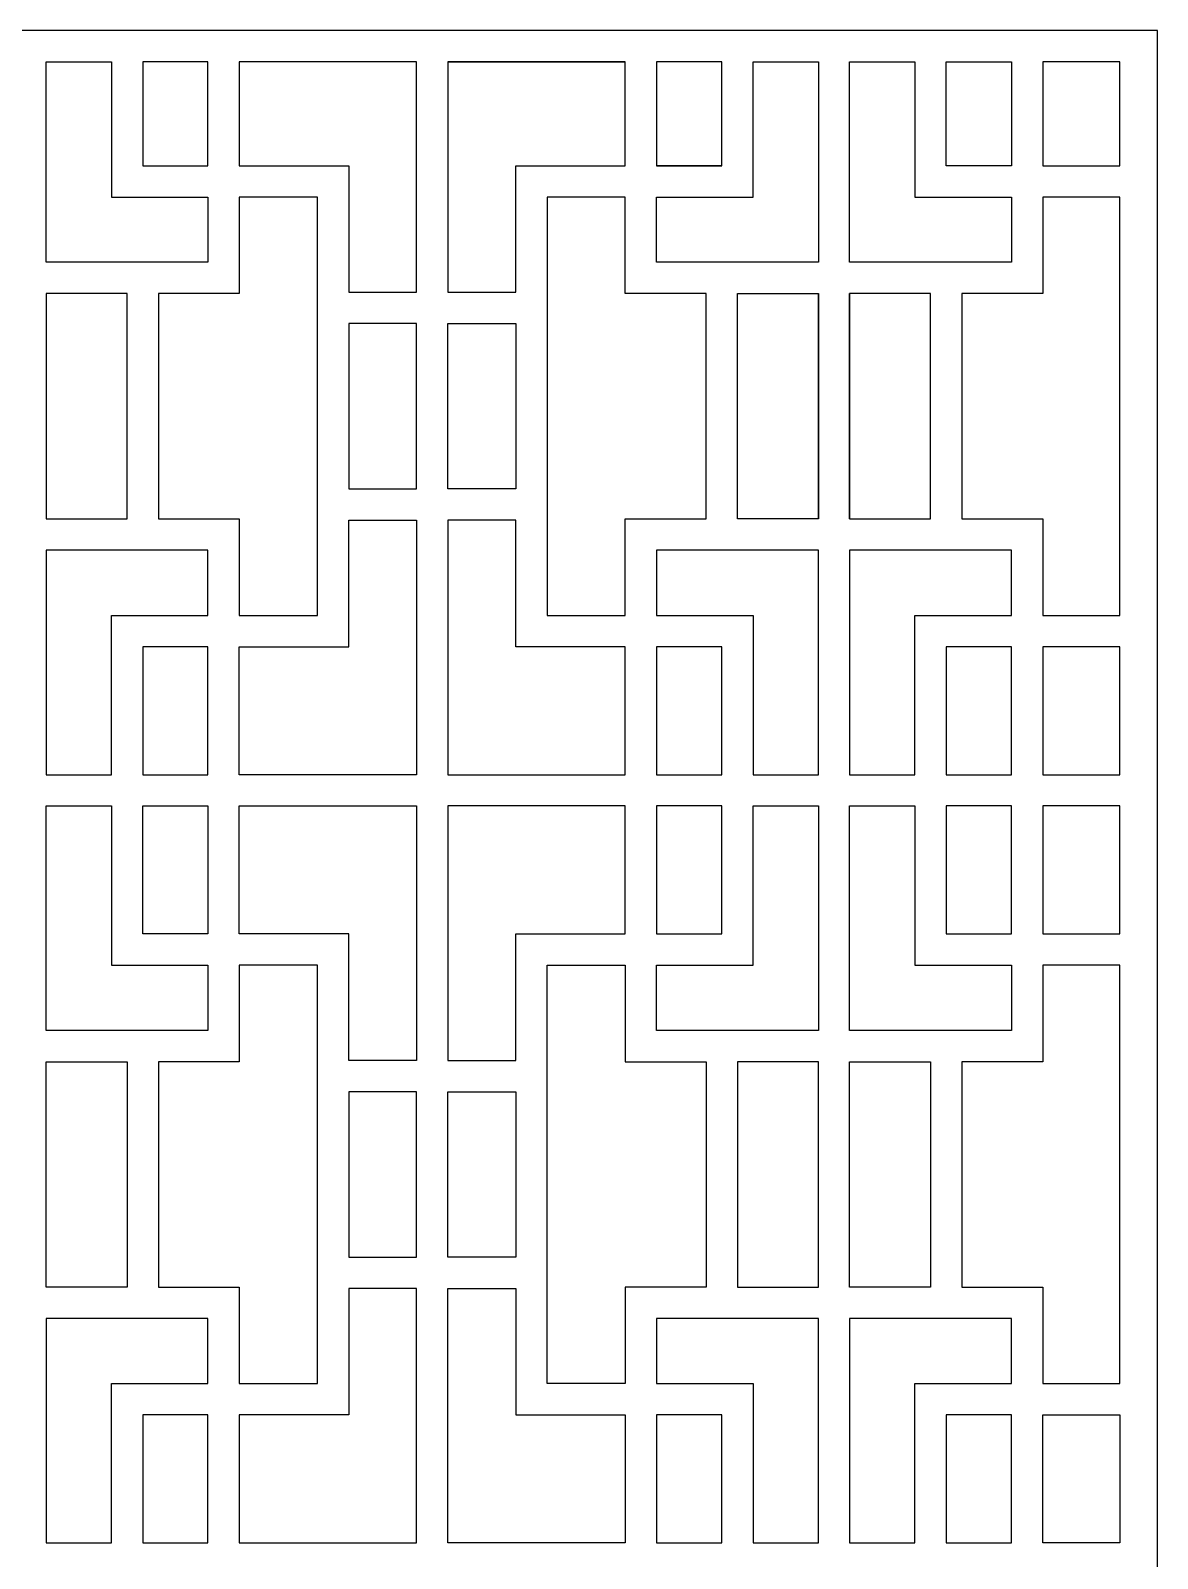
# Model space of a CAD drawing. Header units: centimetres. Extents: x 1.5 to 8.82, y -0.15 to 9.
# Drawn here: x 5.162 to 8.823, y 4.038 to 9.001 of the extents above; entities that cross this region are included whole.
import ezdxf

# ---------------------------------------------------------------- set-up
doc = ezdxf.new("R2010")
doc.units = ezdxf.units.CM
doc.header["$MEASUREMENT"] = 0
doc.layers.add('layer 1', color=7, linetype='Continuous')

msp = doc.modelspace()

# ---------------------------------------------------------------- linework, layer by layer
at = {"layer": 'layer 1', "color": 250}
msp.add_open_spline([(1.50051, -0.15265), (1.50051, -0.15265), (1.50051, -0.15265), (1.50051, -0.15265), (1.50051, -0.15265), (1.50051, -0.15265), (1.50051, 9.00077), (1.50051, 9.00077), (1.50051, 9.00077), (1.50051, 9.00077), (8.82324, 9.00077), (8.82324, 9.00077), (8.82324, 9.00077), (8.82324, 9.00077), (8.82324, -0.15265), (8.82324, -0.15265), (8.82324, -0.15265), (8.82324, -0.15265), (1.50051, -0.15265), (1.50051, -0.15265), (1.50051, -0.15265), (1.50051, -0.15265), (1.50051, -0.15265), (1.50051, -0.15265)], degree=3, knots=[0, 0, 0, 0, 0.1428571, 0.1428571, 0.1428571, 0.1428571, 0.2857143, 0.2857143, 0.2857143, 0.2857143, 0.4285714, 0.4285714, 0.4285714, 0.4285714, 0.5714286, 0.5714286, 0.5714286, 0.5714286, 0.7142857, 0.7142857, 0.7142857, 0.7142857, 1, 1, 1, 1], dxfattribs=at)
at = {"layer": 'layer 1', "color": 7}
for points, knots in [([(5.42461, 8.89906), (5.42461, 8.89906), (5.21273, 8.89906), (5.21273, 8.89906), (5.21273, 8.89906), (5.21273, 8.89906), (5.21273, 8.24815), (5.21273, 8.24815), (5.21273, 8.24815), (5.21273, 8.24815), (5.7382, 8.24815), (5.7382, 8.24815), (5.7382, 8.24815), (5.7382, 8.24815), (5.7382, 8.46004), (5.7382, 8.46004), (5.7382, 8.46004), (5.7382, 8.46004), (5.42461, 8.46004), (5.42461, 8.46004), (5.42461, 8.46004), (5.42461, 8.46004), (5.42461, 8.89906), (5.42461, 8.89906), (5.42461, 8.89906), (5.42461, 8.89906), (5.42461, 8.89906), (5.42461, 8.89906)], [0, 0, 0, 0, 0.125, 0.125, 0.125, 0.125, 0.25, 0.25, 0.25, 0.25, 0.375, 0.375, 0.375, 0.375, 0.5, 0.5, 0.5, 0.5, 0.625, 0.625, 0.625, 0.625, 0.75, 0.75, 0.75, 0.75, 1, 1, 1, 1]), ([(5.52632, 8.89906), (5.52632, 8.89906), (5.7382, 8.89906), (5.7382, 8.89906), (5.7382, 8.89906), (5.7382, 8.89906), (5.7382, 8.56174), (5.7382, 8.56174), (5.7382, 8.56174), (5.7382, 8.56174), (5.52632, 8.56174), (5.52632, 8.56174), (5.52632, 8.56174), (5.52632, 8.56174), (5.52632, 8.89906), (5.52632, 8.89906), (5.52632, 8.89906), (5.52632, 8.89906), (5.52632, 8.89906), (5.52632, 8.89906)], [0, 0, 0, 0, 0.1666667, 0.1666667, 0.1666667, 0.1666667, 0.3333333, 0.3333333, 0.3333333, 0.3333333, 0.5, 0.5, 0.5, 0.5, 0.6666667, 0.6666667, 0.6666667, 0.6666667, 1, 1, 1, 1]), ([(5.8399, 8.89906), (5.8399, 8.89906), (6.41623, 8.89906), (6.41623, 8.89906), (6.41623, 8.89906), (6.41623, 8.89906), (6.41623, 8.15068), (6.41623, 8.15068), (6.41623, 8.15068), (6.41623, 8.15068), (6.19587, 8.15068), (6.19587, 8.15068), (6.19587, 8.15068), (6.19587, 8.15068), (6.19587, 8.56174), (6.19587, 8.56174), (6.19587, 8.56174), (6.19587, 8.56174), (5.83991, 8.56174), (5.83991, 8.56174), (5.83991, 8.56174), (5.83991, 8.56174), (5.83991, 8.89906), (5.83991, 8.89906), (5.83991, 8.89906), (5.83991, 8.89906), (5.8399, 8.89906), (5.8399, 8.89906)], [0, 0, 0, 0, 0.125, 0.125, 0.125, 0.125, 0.25, 0.25, 0.25, 0.25, 0.375, 0.375, 0.375, 0.375, 0.5, 0.5, 0.5, 0.5, 0.625, 0.625, 0.625, 0.625, 0.75, 0.75, 0.75, 0.75, 1, 1, 1, 1]), ([(6.51794, 8.56174), (6.51794, 8.56174), (6.51794, 8.89906), (6.51794, 8.89906), (6.51794, 8.89906), (6.51794, 8.89906), (7.09426, 8.89906), (7.09426, 8.89906), (7.09426, 8.89906), (7.09426, 8.89906), (7.09426, 8.56165), (7.09426, 8.56165), (7.09426, 8.56165), (7.09426, 8.56165), (6.7383, 8.56165), (6.7383, 8.56165), (6.7383, 8.56165), (6.7383, 8.56165), (6.7383, 8.15068), (6.7383, 8.15068), (6.7383, 8.15068), (6.7383, 8.15068), (6.51794, 8.15068), (6.51794, 8.15068), (6.51794, 8.15068), (6.51794, 8.15068), (6.51794, 8.56174), (6.51794, 8.56174)], [0, 0, 0, 0, 0.125, 0.125, 0.125, 0.125, 0.25, 0.25, 0.25, 0.25, 0.375, 0.375, 0.375, 0.375, 0.5, 0.5, 0.5, 0.5, 0.625, 0.625, 0.625, 0.625, 0.75, 0.75, 0.75, 0.75, 1, 1, 1, 1]), ([(7.09426, 8.89906), (7.09426, 8.89906), (6.51794, 8.89906), (6.51794, 8.89906), (6.51794, 8.89906), (6.51794, 8.89906), (7.09426, 8.89906), (7.09426, 8.89906), (7.09426, 8.89906), (7.09426, 8.89906), (7.09426, 8.89906), (7.09426, 8.89906)], [0, 0, 0, 0, 0.25, 0.25, 0.25, 0.25, 0.5, 0.5, 0.5, 0.5, 1, 1, 1, 1]), ([(7.19597, 8.89906), (7.19597, 8.89906), (7.40785, 8.89906), (7.40785, 8.89906), (7.40785, 8.89906), (7.40785, 8.89906), (7.40785, 8.56174), (7.40785, 8.56174), (7.40785, 8.56174), (7.40785, 8.56174), (7.19597, 8.56174), (7.19597, 8.56174), (7.19597, 8.56174), (7.19597, 8.56174), (7.19597, 8.89906), (7.19597, 8.89906), (7.19597, 8.89906), (7.19597, 8.89906), (7.19597, 8.89906), (7.19597, 8.89906)], [0, 0, 0, 0, 0.1666667, 0.1666667, 0.1666667, 0.1666667, 0.3333333, 0.3333333, 0.3333333, 0.3333333, 0.5, 0.5, 0.5, 0.5, 0.6666667, 0.6666667, 0.6666667, 0.6666667, 1, 1, 1, 1]), ([(7.72144, 8.89906), (7.72144, 8.89906), (7.50956, 8.89906), (7.50956, 8.89906), (7.50956, 8.89906), (7.50956, 8.89906), (7.50956, 8.46004), (7.50956, 8.46004), (7.50956, 8.46004), (7.50956, 8.46004), (7.19597, 8.46004), (7.19597, 8.46004), (7.19597, 8.46004), (7.19597, 8.46004), (7.19597, 8.24815), (7.19597, 8.24815), (7.19597, 8.24815), (7.19597, 8.24815), (7.72144, 8.24815), (7.72144, 8.24815), (7.72144, 8.24815), (7.72144, 8.24815), (7.72144, 8.89906), (7.72144, 8.89906)], [0, 0, 0, 0, 0.1428571, 0.1428571, 0.1428571, 0.1428571, 0.2857143, 0.2857143, 0.2857143, 0.2857143, 0.4285714, 0.4285714, 0.4285714, 0.4285714, 0.5714286, 0.5714286, 0.5714286, 0.5714286, 0.7142857, 0.7142857, 0.7142857, 0.7142857, 1, 1, 1, 1]), ([(7.82315, 8.89906), (7.82315, 8.89906), (7.82315, 8.24815), (7.82315, 8.24815), (7.82315, 8.24815), (7.82315, 8.24815), (8.34862, 8.24815), (8.34862, 8.24815), (8.34862, 8.24815), (8.34862, 8.24815), (8.34862, 8.46004), (8.34862, 8.46004), (8.34862, 8.46004), (8.34862, 8.46004), (8.03503, 8.46004), (8.03503, 8.46004), (8.03503, 8.46004), (8.03503, 8.46004), (8.03503, 8.89906), (8.03503, 8.89906), (8.03503, 8.89906), (8.03503, 8.89906), (7.82315, 8.89906), (7.82315, 8.89906), (7.82315, 8.89906), (7.82315, 8.89906), (7.82315, 8.89906), (7.82315, 8.89906)], [0, 0, 0, 0, 0.125, 0.125, 0.125, 0.125, 0.25, 0.25, 0.25, 0.25, 0.375, 0.375, 0.375, 0.375, 0.5, 0.5, 0.5, 0.5, 0.625, 0.625, 0.625, 0.625, 0.75, 0.75, 0.75, 0.75, 1, 1, 1, 1]), ([(8.13674, 8.89906), (8.13674, 8.89906), (8.13674, 8.56174), (8.13674, 8.56174), (8.13674, 8.56174), (8.13674, 8.56174), (8.34862, 8.56174), (8.34862, 8.56174), (8.34862, 8.56174), (8.34862, 8.56174), (8.34862, 8.89906), (8.34862, 8.89906), (8.34862, 8.89906), (8.34862, 8.89906), (8.13674, 8.89906), (8.13674, 8.89906)], [0, 0, 0, 0, 0.2, 0.2, 0.2, 0.2, 0.4, 0.4, 0.4, 0.4, 0.6, 0.6, 0.6, 0.6, 1, 1, 1, 1]), ([(8.7012, 8.89906), (8.7012, 8.89906), (8.7012, 8.56174), (8.7012, 8.56174), (8.7012, 8.56174), (8.7012, 8.56174), (8.45032, 8.56174), (8.45032, 8.56174), (8.45032, 8.56174), (8.45032, 8.56174), (8.45032, 8.89906), (8.45032, 8.89906), (8.45032, 8.89906), (8.45032, 8.89906), (8.7012, 8.89906), (8.7012, 8.89906)], [0, 0, 0, 0, 0.2, 0.2, 0.2, 0.2, 0.4, 0.4, 0.4, 0.4, 0.6, 0.6, 0.6, 0.6, 1, 1, 1, 1]), ([(7.19597, 8.56174), (7.19597, 8.56174), (7.40785, 8.56174), (7.40785, 8.56174), (7.40785, 8.56174), (7.40785, 8.56174), (7.19597, 8.56174), (7.19597, 8.56174), (7.19597, 8.56174), (7.19597, 8.56174), (7.19597, 8.56174), (7.19597, 8.56174)], [0, 0, 0, 0, 0.25, 0.25, 0.25, 0.25, 0.5, 0.5, 0.5, 0.5, 1, 1, 1, 1]), ([(5.8399, 8.46004), (5.8399, 8.46004), (6.09417, 8.46004), (6.09417, 8.46004), (6.09417, 8.46004), (6.09417, 8.46004), (6.09417, 7.10058), (6.09417, 7.10058), (6.09417, 7.10058), (6.09417, 7.10058), (5.83991, 7.10058), (5.83991, 7.10058), (5.83991, 7.10058), (5.83991, 7.10058), (5.83991, 7.41417), (5.83991, 7.41417), (5.83991, 7.41417), (5.83991, 7.41417), (5.57717, 7.41417), (5.57717, 7.41417), (5.57717, 7.41417), (5.57717, 7.41417), (5.57717, 8.14645), (5.57717, 8.14645), (5.57717, 8.14645), (5.57717, 8.14645), (5.83991, 8.14645), (5.83991, 8.14645), (5.83991, 8.14645), (5.83991, 8.14645), (5.83991, 8.46004), (5.83991, 8.46004), (5.83991, 8.46004), (5.83991, 8.46004), (5.8399, 8.46004), (5.8399, 8.46004)], [0, 0, 0, 0, 0.1, 0.1, 0.1, 0.1, 0.2, 0.2, 0.2, 0.2, 0.3, 0.3, 0.3, 0.3, 0.4, 0.4, 0.4, 0.4, 0.5, 0.5, 0.5, 0.5, 0.6, 0.6, 0.6, 0.6, 0.7, 0.7, 0.7, 0.7, 0.8, 0.8, 0.8, 0.8, 1, 1, 1, 1]), ([(6.84, 8.46004), (6.84, 8.46004), (7.09426, 8.46004), (7.09426, 8.46004), (7.09426, 8.46004), (7.09426, 8.46004), (7.09426, 8.14645), (7.09426, 8.14645), (7.09426, 8.14645), (7.09426, 8.14645), (7.357, 8.14645), (7.357, 8.14645), (7.357, 8.14645), (7.357, 8.14645), (7.357, 7.41417), (7.357, 7.41417), (7.357, 7.41417), (7.357, 7.41417), (7.09426, 7.41417), (7.09426, 7.41417), (7.09426, 7.41417), (7.09426, 7.41417), (7.09426, 7.10058), (7.09426, 7.10058), (7.09426, 7.10058), (7.09426, 7.10058), (6.84, 7.10058), (6.84, 7.10058), (6.84, 7.10058), (6.84, 7.10058), (6.84, 8.46004), (6.84, 8.46004), (6.84, 8.46004), (6.84, 8.46004), (6.84, 8.46004), (6.84, 8.46004)], [0, 0, 0, 0, 0.1, 0.1, 0.1, 0.1, 0.2, 0.2, 0.2, 0.2, 0.3, 0.3, 0.3, 0.3, 0.4, 0.4, 0.4, 0.4, 0.5, 0.5, 0.5, 0.5, 0.6, 0.6, 0.6, 0.6, 0.7, 0.7, 0.7, 0.7, 0.8, 0.8, 0.8, 0.8, 1, 1, 1, 1]), ([(8.18759, 7.9227), (8.18759, 7.9227), (8.18759, 8.14645), (8.18759, 8.14645), (8.18759, 8.14645), (8.18759, 8.14645), (8.45032, 8.14645), (8.45032, 8.14645), (8.45032, 8.14645), (8.45032, 8.14645), (8.45032, 8.46004), (8.45032, 8.46004), (8.45032, 8.46004), (8.45032, 8.46004), (8.7012, 8.46004), (8.7012, 8.46004), (8.7012, 8.46004), (8.7012, 8.46004), (8.7012, 7.10058), (8.7012, 7.10058), (8.7012, 7.10058), (8.7012, 7.10058), (8.45032, 7.10058), (8.45032, 7.10058), (8.45032, 7.10058), (8.45032, 7.10058), (8.45032, 7.41417), (8.45032, 7.41417), (8.45032, 7.41417), (8.45032, 7.41417), (8.18759, 7.41417), (8.18759, 7.41417), (8.18759, 7.41417), (8.18759, 7.41417), (8.18759, 7.9227), (8.18759, 7.9227), (8.18759, 7.9227), (8.18759, 7.9227), (8.18759, 7.9227), (8.18759, 7.9227)], [0, 0, 0, 0, 0.0909091, 0.0909091, 0.0909091, 0.0909091, 0.1818182, 0.1818182, 0.1818182, 0.1818182, 0.2727273, 0.2727273, 0.2727273, 0.2727273, 0.3636364, 0.3636364, 0.3636364, 0.3636364, 0.4545455, 0.4545455, 0.4545455, 0.4545455, 0.5454545, 0.5454545, 0.5454545, 0.5454545, 0.6363636, 0.6363636, 0.6363636, 0.6363636, 0.7272727, 0.7272727, 0.7272727, 0.7272727, 0.8181818, 0.8181818, 0.8181818, 0.8181818, 1, 1, 1, 1]), ([(5.47546, 7.41417), (5.47546, 7.41417), (5.21273, 7.41417), (5.21273, 7.41417), (5.21273, 7.41417), (5.21273, 7.41417), (5.21273, 8.14645), (5.21273, 8.14645), (5.21273, 8.14645), (5.21273, 8.14645), (5.47546, 8.14645), (5.47546, 8.14645), (5.47546, 8.14645), (5.47546, 8.14645), (5.47546, 7.41417), (5.47546, 7.41417), (5.47546, 7.41417), (5.47546, 7.41417), (5.47546, 7.41417), (5.47546, 7.41417)], [0, 0, 0, 0, 0.1666667, 0.1666667, 0.1666667, 0.1666667, 0.3333333, 0.3333333, 0.3333333, 0.3333333, 0.5, 0.5, 0.5, 0.5, 0.6666667, 0.6666667, 0.6666667, 0.6666667, 1, 1, 1, 1]), ([(7.72144, 8.14645), (7.72144, 8.14645), (7.72144, 7.41417), (7.72144, 7.41417), (7.72144, 7.41417), (7.72144, 7.41417), (7.72144, 8.14645), (7.72144, 8.14645), (7.72144, 8.14645), (7.72144, 8.14645), (7.4587, 8.14645), (7.4587, 8.14645), (7.4587, 8.14645), (7.4587, 8.14645), (7.4587, 7.41417), (7.4587, 7.41417), (7.4587, 7.41417), (7.4587, 7.41417), (7.72144, 7.41417), (7.72144, 7.41417), (7.72144, 7.41417), (7.72144, 7.41417), (7.72144, 8.14645), (7.72144, 8.14645), (7.72144, 8.14645), (7.72144, 8.14645), (7.72144, 8.14645), (7.72144, 8.14645)], [0, 0, 0, 0, 0.125, 0.125, 0.125, 0.125, 0.25, 0.25, 0.25, 0.25, 0.375, 0.375, 0.375, 0.375, 0.5, 0.5, 0.5, 0.5, 0.625, 0.625, 0.625, 0.625, 0.75, 0.75, 0.75, 0.75, 1, 1, 1, 1]), ([(8.08588, 7.63792), (8.08588, 7.63792), (8.08588, 7.41417), (8.08588, 7.41417), (8.08588, 7.41417), (8.08588, 7.41417), (7.82315, 7.41417), (7.82315, 7.41417), (7.82315, 7.41417), (7.82315, 7.41417), (7.82315, 7.9227), (7.82315, 7.9227), (7.82315, 7.9227), (7.82315, 7.9227), (7.82315, 8.14645), (7.82315, 8.14645), (7.82315, 8.14645), (7.82315, 8.14645), (7.82315, 7.41417), (7.82315, 7.41417), (7.82315, 7.41417), (7.82315, 7.41417), (7.82315, 8.14645), (7.82315, 8.14645), (7.82315, 8.14645), (7.82315, 8.14645), (8.08588, 8.14645), (8.08588, 8.14645), (8.08588, 8.14645), (8.08588, 8.14645), (8.08588, 7.63792), (8.08588, 7.63792), (8.08588, 7.63792), (8.08588, 7.63792), (8.08588, 7.63792), (8.08588, 7.63792)], [0, 0, 0, 0, 0.1, 0.1, 0.1, 0.1, 0.2, 0.2, 0.2, 0.2, 0.3, 0.3, 0.3, 0.3, 0.4, 0.4, 0.4, 0.4, 0.5, 0.5, 0.5, 0.5, 0.6, 0.6, 0.6, 0.6, 0.7, 0.7, 0.7, 0.7, 0.8, 0.8, 0.8, 0.8, 1, 1, 1, 1]), ([(6.19587, 8.04898), (6.19587, 8.04898), (6.41623, 8.04898), (6.41623, 8.04898), (6.41623, 8.04898), (6.41623, 8.04898), (6.41623, 7.51164), (6.41623, 7.51164), (6.41623, 7.51164), (6.41623, 7.51164), (6.19587, 7.51164), (6.19587, 7.51164), (6.19587, 7.51164), (6.19587, 7.51164), (6.19587, 8.04898), (6.19587, 8.04898), (6.19587, 8.04898), (6.19587, 8.04898), (6.19587, 8.04898), (6.19587, 8.04898)], [0, 0, 0, 0, 0.1666667, 0.1666667, 0.1666667, 0.1666667, 0.3333333, 0.3333333, 0.3333333, 0.3333333, 0.5, 0.5, 0.5, 0.5, 0.6666667, 0.6666667, 0.6666667, 0.6666667, 1, 1, 1, 1]), ([(6.51794, 8.04898), (6.51794, 8.04898), (6.51794, 7.51164), (6.51794, 7.51164), (6.51794, 7.51164), (6.51794, 7.51164), (6.7383, 7.51164), (6.7383, 7.51164), (6.7383, 7.51164), (6.7383, 7.51164), (6.7383, 8.04898), (6.7383, 8.04898), (6.7383, 8.04898), (6.7383, 8.04898), (6.51794, 8.04898), (6.51794, 8.04898)], [0, 0, 0, 0, 0.2, 0.2, 0.2, 0.2, 0.4, 0.4, 0.4, 0.4, 0.6, 0.6, 0.6, 0.6, 1, 1, 1, 1]), ([(6.41623, 7.40993), (6.41623, 7.40993), (6.19587, 7.40994), (6.19587, 7.40994), (6.19587, 7.40994), (6.19587, 7.40994), (6.19587, 6.99888), (6.19587, 6.99888), (6.19587, 6.99888), (6.19587, 6.99888), (5.83991, 6.99888), (5.83991, 6.99888), (5.83991, 6.99888), (5.83991, 6.99888), (5.83991, 6.58359), (5.83991, 6.58359), (5.83991, 6.58359), (5.83991, 6.58359), (6.41623, 6.58359), (6.41623, 6.58359), (6.41623, 6.58359), (6.41623, 6.58359), (6.41623, 7.40994), (6.41623, 7.40994), (6.41623, 7.40994), (6.41623, 7.40994), (6.41623, 7.40993), (6.41623, 7.40993)], [0, 0, 0, 0, 0.125, 0.125, 0.125, 0.125, 0.25, 0.25, 0.25, 0.25, 0.375, 0.375, 0.375, 0.375, 0.5, 0.5, 0.5, 0.5, 0.625, 0.625, 0.625, 0.625, 0.75, 0.75, 0.75, 0.75, 1, 1, 1, 1]), ([(6.51794, 7.40993), (6.51794, 7.40993), (6.7383, 7.40994), (6.7383, 7.40994), (6.7383, 7.40994), (6.7383, 7.40994), (6.7383, 6.99888), (6.7383, 6.99888), (6.7383, 6.99888), (6.7383, 6.99888), (7.09426, 6.99888), (7.09426, 6.99888), (7.09426, 6.99888), (7.09426, 6.99888), (7.09426, 6.58359), (7.09426, 6.58359), (7.09426, 6.58359), (7.09426, 6.58359), (6.51794, 6.58359), (6.51794, 6.58359), (6.51794, 6.58359), (6.51794, 6.58359), (6.51794, 7.40994), (6.51794, 7.40994), (6.51794, 7.40994), (6.51794, 7.40994), (6.51794, 7.40993), (6.51794, 7.40993)], [0, 0, 0, 0, 0.125, 0.125, 0.125, 0.125, 0.25, 0.25, 0.25, 0.25, 0.375, 0.375, 0.375, 0.375, 0.5, 0.5, 0.5, 0.5, 0.625, 0.625, 0.625, 0.625, 0.75, 0.75, 0.75, 0.75, 1, 1, 1, 1]), ([(5.7382, 7.10058), (5.7382, 7.10058), (5.42461, 7.10058), (5.42461, 7.10058), (5.42461, 7.10058), (5.42461, 7.10058), (5.42461, 6.58359), (5.42461, 6.58359), (5.42461, 6.58359), (5.42461, 6.58359), (5.21273, 6.58359), (5.21273, 6.58359), (5.21273, 6.58359), (5.21273, 6.58359), (5.21273, 7.31247), (5.21273, 7.31247), (5.21273, 7.31247), (5.21273, 7.31247), (5.7382, 7.31247), (5.7382, 7.31247), (5.7382, 7.31247), (5.7382, 7.31247), (5.7382, 7.10058), (5.7382, 7.10058), (5.7382, 7.10058), (5.7382, 7.10058), (5.7382, 7.10058), (5.7382, 7.10058)], [0, 0, 0, 0, 0.125, 0.125, 0.125, 0.125, 0.25, 0.25, 0.25, 0.25, 0.375, 0.375, 0.375, 0.375, 0.5, 0.5, 0.5, 0.5, 0.625, 0.625, 0.625, 0.625, 0.75, 0.75, 0.75, 0.75, 1, 1, 1, 1]), ([(7.50956, 7.10058), (7.50956, 7.10058), (7.19597, 7.10058), (7.19597, 7.10058), (7.19597, 7.10058), (7.19597, 7.10058), (7.19597, 7.31247), (7.19597, 7.31247), (7.19597, 7.31247), (7.19597, 7.31247), (7.72144, 7.31247), (7.72144, 7.31247), (7.72144, 7.31247), (7.72144, 7.31247), (7.72144, 6.58359), (7.72144, 6.58359), (7.72144, 6.58359), (7.72144, 6.58359), (7.50956, 6.58359), (7.50956, 6.58359), (7.50956, 6.58359), (7.50956, 6.58359), (7.50956, 7.10058), (7.50956, 7.10058), (7.50956, 7.10058), (7.50956, 7.10058), (7.50956, 7.10058), (7.50956, 7.10058)], [0, 0, 0, 0, 0.125, 0.125, 0.125, 0.125, 0.25, 0.25, 0.25, 0.25, 0.375, 0.375, 0.375, 0.375, 0.5, 0.5, 0.5, 0.5, 0.625, 0.625, 0.625, 0.625, 0.75, 0.75, 0.75, 0.75, 1, 1, 1, 1]), ([(8.34862, 7.10058), (8.34862, 7.10058), (8.03503, 7.10058), (8.03503, 7.10058), (8.03503, 7.10058), (8.03503, 7.10058), (8.03503, 6.58359), (8.03503, 6.58359), (8.03503, 6.58359), (8.03503, 6.58359), (7.82315, 6.58359), (7.82315, 6.58359), (7.82315, 6.58359), (7.82315, 6.58359), (7.82315, 7.31247), (7.82315, 7.31247), (7.82315, 7.31247), (7.82315, 7.31247), (8.34862, 7.31247), (8.34862, 7.31247), (8.34862, 7.31247), (8.34862, 7.31247), (8.34862, 7.10058), (8.34862, 7.10058), (8.34862, 7.10058), (8.34862, 7.10058), (8.34862, 7.10058), (8.34862, 7.10058)], [0, 0, 0, 0, 0.125, 0.125, 0.125, 0.125, 0.25, 0.25, 0.25, 0.25, 0.375, 0.375, 0.375, 0.375, 0.5, 0.5, 0.5, 0.5, 0.625, 0.625, 0.625, 0.625, 0.75, 0.75, 0.75, 0.75, 1, 1, 1, 1]), ([(5.52632, 6.99888), (5.52632, 6.99888), (5.7382, 6.99888), (5.7382, 6.99888), (5.7382, 6.99888), (5.7382, 6.99888), (5.7382, 6.58359), (5.7382, 6.58359), (5.7382, 6.58359), (5.7382, 6.58359), (5.52632, 6.58359), (5.52632, 6.58359), (5.52632, 6.58359), (5.52632, 6.58359), (5.52632, 6.99888), (5.52632, 6.99888), (5.52632, 6.99888), (5.52632, 6.99888), (5.52632, 6.99888), (5.52632, 6.99888)], [0, 0, 0, 0, 0.1666667, 0.1666667, 0.1666667, 0.1666667, 0.3333333, 0.3333333, 0.3333333, 0.3333333, 0.5, 0.5, 0.5, 0.5, 0.6666667, 0.6666667, 0.6666667, 0.6666667, 1, 1, 1, 1]), ([(7.19597, 6.99888), (7.19597, 6.99888), (7.40785, 6.99888), (7.40785, 6.99888), (7.40785, 6.99888), (7.40785, 6.99888), (7.40785, 6.58359), (7.40785, 6.58359), (7.40785, 6.58359), (7.40785, 6.58359), (7.19597, 6.58359), (7.19597, 6.58359), (7.19597, 6.58359), (7.19597, 6.58359), (7.19597, 6.99888), (7.19597, 6.99888), (7.19597, 6.99888), (7.19597, 6.99888), (7.19597, 6.99888), (7.19597, 6.99888)], [0, 0, 0, 0, 0.1666667, 0.1666667, 0.1666667, 0.1666667, 0.3333333, 0.3333333, 0.3333333, 0.3333333, 0.5, 0.5, 0.5, 0.5, 0.6666667, 0.6666667, 0.6666667, 0.6666667, 1, 1, 1, 1]), ([(8.13674, 6.99888), (8.13674, 6.99888), (8.34862, 6.99888), (8.34862, 6.99888), (8.34862, 6.99888), (8.34862, 6.99888), (8.34862, 6.58359), (8.34862, 6.58359), (8.34862, 6.58359), (8.34862, 6.58359), (8.13674, 6.58359), (8.13674, 6.58359), (8.13674, 6.58359), (8.13674, 6.58359), (8.13674, 6.99888), (8.13674, 6.99888)], [0, 0, 0, 0, 0.2, 0.2, 0.2, 0.2, 0.4, 0.4, 0.4, 0.4, 0.6, 0.6, 0.6, 0.6, 1, 1, 1, 1]), ([(8.7012, 6.99888), (8.7012, 6.99888), (8.7012, 6.58359), (8.7012, 6.58359), (8.7012, 6.58359), (8.7012, 6.58359), (8.45032, 6.58359), (8.45032, 6.58359), (8.45032, 6.58359), (8.45032, 6.58359), (8.45032, 6.99888), (8.45032, 6.99888), (8.45032, 6.99888), (8.45032, 6.99888), (8.7012, 6.99888), (8.7012, 6.99888)], [0, 0, 0, 0, 0.2, 0.2, 0.2, 0.2, 0.4, 0.4, 0.4, 0.4, 0.6, 0.6, 0.6, 0.6, 1, 1, 1, 1]), ([(5.7382, 5.96488), (5.7382, 5.96488), (5.42461, 5.96488), (5.42461, 5.96488), (5.42461, 5.96488), (5.42461, 5.96488), (5.42461, 6.48188), (5.42461, 6.48188), (5.42461, 6.48188), (5.42461, 6.48188), (5.21273, 6.48188), (5.21273, 6.48188), (5.21273, 6.48188), (5.21273, 6.48188), (5.21273, 5.753), (5.21273, 5.753), (5.21273, 5.753), (5.21273, 5.753), (5.7382, 5.753), (5.7382, 5.753), (5.7382, 5.753), (5.7382, 5.753), (5.7382, 5.96488), (5.7382, 5.96488)], [0, 0, 0, 0, 0.1428571, 0.1428571, 0.1428571, 0.1428571, 0.2857143, 0.2857143, 0.2857143, 0.2857143, 0.4285714, 0.4285714, 0.4285714, 0.4285714, 0.5714286, 0.5714286, 0.5714286, 0.5714286, 0.7142857, 0.7142857, 0.7142857, 0.7142857, 1, 1, 1, 1]), ([(5.52632, 6.06659), (5.52632, 6.06659), (5.7382, 6.06659), (5.7382, 6.06659), (5.7382, 6.06659), (5.7382, 6.06659), (5.7382, 6.48188), (5.7382, 6.48188), (5.7382, 6.48188), (5.7382, 6.48188), (5.52632, 6.48188), (5.52632, 6.48188), (5.52632, 6.48188), (5.52632, 6.48188), (5.52632, 6.06659), (5.52632, 6.06659), (5.52632, 6.06659), (5.52632, 6.06659), (5.52632, 6.06659), (5.52632, 6.06659)], [0, 0, 0, 0, 0.1666667, 0.1666667, 0.1666667, 0.1666667, 0.3333333, 0.3333333, 0.3333333, 0.3333333, 0.5, 0.5, 0.5, 0.5, 0.6666667, 0.6666667, 0.6666667, 0.6666667, 1, 1, 1, 1]), ([(6.19587, 5.65553), (6.19587, 5.65553), (6.41623, 5.65553), (6.41623, 5.65553), (6.41623, 5.65553), (6.41623, 5.65553), (6.41623, 6.48188), (6.41623, 6.48188), (6.41623, 6.48188), (6.41623, 6.48188), (5.83991, 6.48188), (5.83991, 6.48188), (5.83991, 6.48188), (5.83991, 6.48188), (5.83991, 6.06659), (5.83991, 6.06659), (5.83991, 6.06659), (5.83991, 6.06659), (6.19587, 6.06659), (6.19587, 6.06659), (6.19587, 6.06659), (6.19587, 6.06659), (6.19587, 5.65553), (6.19587, 5.65553), (6.19587, 5.65553), (6.19587, 5.65553), (6.19587, 5.65553), (6.19587, 5.65553)], [0, 0, 0, 0, 0.125, 0.125, 0.125, 0.125, 0.25, 0.25, 0.25, 0.25, 0.375, 0.375, 0.375, 0.375, 0.5, 0.5, 0.5, 0.5, 0.625, 0.625, 0.625, 0.625, 0.75, 0.75, 0.75, 0.75, 1, 1, 1, 1]), ([(6.7383, 5.65553), (6.7383, 5.65553), (6.51794, 5.65553), (6.51794, 5.65553), (6.51794, 5.65553), (6.51794, 5.65553), (6.51794, 6.48188), (6.51794, 6.48188), (6.51794, 6.48188), (6.51794, 6.48188), (7.09426, 6.48188), (7.09426, 6.48188), (7.09426, 6.48188), (7.09426, 6.48188), (7.09426, 6.06659), (7.09426, 6.06659), (7.09426, 6.06659), (7.09426, 6.06659), (6.7383, 6.06659), (6.7383, 6.06659), (6.7383, 6.06659), (6.7383, 6.06659), (6.7383, 5.65553), (6.7383, 5.65553), (6.7383, 5.65553), (6.7383, 5.65553), (6.7383, 5.65553), (6.7383, 5.65553)], [0, 0, 0, 0, 0.125, 0.125, 0.125, 0.125, 0.25, 0.25, 0.25, 0.25, 0.375, 0.375, 0.375, 0.375, 0.5, 0.5, 0.5, 0.5, 0.625, 0.625, 0.625, 0.625, 0.75, 0.75, 0.75, 0.75, 1, 1, 1, 1]), ([(7.19597, 6.48188), (7.19597, 6.48188), (7.40785, 6.48188), (7.40785, 6.48188), (7.40785, 6.48188), (7.40785, 6.48188), (7.40785, 6.06659), (7.40785, 6.06659), (7.40785, 6.06659), (7.40785, 6.06659), (7.19597, 6.06659), (7.19597, 6.06659), (7.19597, 6.06659), (7.19597, 6.06659), (7.19597, 6.48188), (7.19597, 6.48188), (7.19597, 6.48188), (7.19597, 6.48188), (7.19597, 6.48188), (7.19597, 6.48188)], [0, 0, 0, 0, 0.1666667, 0.1666667, 0.1666667, 0.1666667, 0.3333333, 0.3333333, 0.3333333, 0.3333333, 0.5, 0.5, 0.5, 0.5, 0.6666667, 0.6666667, 0.6666667, 0.6666667, 1, 1, 1, 1]), ([(7.50956, 5.96488), (7.50956, 5.96488), (7.19597, 5.96488), (7.19597, 5.96488), (7.19597, 5.96488), (7.19597, 5.96488), (7.19597, 5.753), (7.19597, 5.753), (7.19597, 5.753), (7.19597, 5.753), (7.72144, 5.753), (7.72144, 5.753), (7.72144, 5.753), (7.72144, 5.753), (7.72144, 6.48188), (7.72144, 6.48188), (7.72144, 6.48188), (7.72144, 6.48188), (7.50956, 6.48188), (7.50956, 6.48188), (7.50956, 6.48188), (7.50956, 6.48188), (7.50956, 5.96488), (7.50956, 5.96488), (7.50956, 5.96488), (7.50956, 5.96488), (7.50956, 5.96488), (7.50956, 5.96488)], [0, 0, 0, 0, 0.125, 0.125, 0.125, 0.125, 0.25, 0.25, 0.25, 0.25, 0.375, 0.375, 0.375, 0.375, 0.5, 0.5, 0.5, 0.5, 0.625, 0.625, 0.625, 0.625, 0.75, 0.75, 0.75, 0.75, 1, 1, 1, 1]), ([(8.34862, 5.96488), (8.34862, 5.96488), (8.03503, 5.96488), (8.03503, 5.96488), (8.03503, 5.96488), (8.03503, 5.96488), (8.03503, 6.48188), (8.03503, 6.48188), (8.03503, 6.48188), (8.03503, 6.48188), (7.82315, 6.48188), (7.82315, 6.48188), (7.82315, 6.48188), (7.82315, 6.48188), (7.82315, 5.753), (7.82315, 5.753), (7.82315, 5.753), (7.82315, 5.753), (8.34862, 5.753), (8.34862, 5.753), (8.34862, 5.753), (8.34862, 5.753), (8.34862, 5.96488), (8.34862, 5.96488), (8.34862, 5.96488), (8.34862, 5.96488), (8.34862, 5.96488), (8.34862, 5.96488)], [0, 0, 0, 0, 0.125, 0.125, 0.125, 0.125, 0.25, 0.25, 0.25, 0.25, 0.375, 0.375, 0.375, 0.375, 0.5, 0.5, 0.5, 0.5, 0.625, 0.625, 0.625, 0.625, 0.75, 0.75, 0.75, 0.75, 1, 1, 1, 1]), ([(8.13674, 6.48188), (8.13674, 6.48188), (8.34862, 6.48188), (8.34862, 6.48188), (8.34862, 6.48188), (8.34862, 6.48188), (8.34862, 6.06659), (8.34862, 6.06659), (8.34862, 6.06659), (8.34862, 6.06659), (8.13674, 6.06659), (8.13674, 6.06659), (8.13674, 6.06659), (8.13674, 6.06659), (8.13674, 6.48188), (8.13674, 6.48188), (8.13674, 6.48188), (8.13674, 6.48188), (8.13674, 6.48188), (8.13674, 6.48188)], [0, 0, 0, 0, 0.1666667, 0.1666667, 0.1666667, 0.1666667, 0.3333333, 0.3333333, 0.3333333, 0.3333333, 0.5, 0.5, 0.5, 0.5, 0.6666667, 0.6666667, 0.6666667, 0.6666667, 1, 1, 1, 1]), ([(8.7012, 6.48188), (8.7012, 6.48188), (8.7012, 6.06659), (8.7012, 6.06659), (8.7012, 6.06659), (8.7012, 6.06659), (8.45032, 6.06659), (8.45032, 6.06659), (8.45032, 6.06659), (8.45032, 6.06659), (8.45032, 6.48188), (8.45032, 6.48188), (8.45032, 6.48188), (8.45032, 6.48188), (8.7012, 6.48188), (8.7012, 6.48188), (8.7012, 6.48188), (8.7012, 6.48188), (8.7012, 6.48188), (8.7012, 6.48188)], [0, 0, 0, 0, 0.1666667, 0.1666667, 0.1666667, 0.1666667, 0.3333333, 0.3333333, 0.3333333, 0.3333333, 0.5, 0.5, 0.5, 0.5, 0.6666667, 0.6666667, 0.6666667, 0.6666667, 1, 1, 1, 1]), ([(5.57717, 5.65129), (5.57717, 5.65129), (5.83991, 5.65129), (5.83991, 5.65129), (5.83991, 5.65129), (5.83991, 5.65129), (5.83991, 5.96488), (5.83991, 5.96488), (5.83991, 5.96488), (5.83991, 5.96488), (6.09417, 5.96488), (6.09417, 5.96488), (6.09417, 5.96488), (6.09417, 5.96488), (6.09417, 4.60543), (6.09417, 4.60543), (6.09417, 4.60543), (6.09417, 4.60543), (5.83991, 4.60543), (5.83991, 4.60543), (5.83991, 4.60543), (5.83991, 4.60543), (5.83991, 4.91902), (5.83991, 4.91902), (5.83991, 4.91902), (5.83991, 4.91902), (5.57717, 4.91902), (5.57717, 4.91902), (5.57717, 4.91902), (5.57717, 4.91902), (5.57717, 5.65129), (5.57717, 5.65129), (5.57717, 5.65129), (5.57717, 5.65129), (5.57717, 5.65129), (5.57717, 5.65129)], [0, 0, 0, 0, 0.1, 0.1, 0.1, 0.1, 0.2, 0.2, 0.2, 0.2, 0.3, 0.3, 0.3, 0.3, 0.4, 0.4, 0.4, 0.4, 0.5, 0.5, 0.5, 0.5, 0.6, 0.6, 0.6, 0.6, 0.7, 0.7, 0.7, 0.7, 0.8, 0.8, 0.8, 0.8, 1, 1, 1, 1]), ([(6.84, 5.96488), (6.84, 5.96488), (6.84, 4.60543), (6.84, 4.60543), (6.84, 4.60543), (6.84, 4.60543), (7.09426, 4.60543), (7.09426, 4.60543), (7.09426, 4.60543), (7.09426, 4.60543), (7.09426, 4.91902), (7.09426, 4.91902), (7.09426, 4.91902), (7.09426, 4.91902), (7.357, 4.91902), (7.357, 4.91902), (7.357, 4.91902), (7.357, 4.91902), (7.357, 5.65129), (7.357, 5.65129), (7.357, 5.65129), (7.357, 5.65129), (7.09426, 5.65129), (7.09426, 5.65129), (7.09426, 5.65129), (7.09426, 5.65129), (7.09426, 5.96488), (7.09426, 5.96488), (7.09426, 5.96488), (7.09426, 5.96488), (6.84, 5.96488), (6.84, 5.96488)], [0, 0, 0, 0, 0.1111111, 0.1111111, 0.1111111, 0.1111111, 0.2222222, 0.2222222, 0.2222222, 0.2222222, 0.3333333, 0.3333333, 0.3333333, 0.3333333, 0.4444444, 0.4444444, 0.4444444, 0.4444444, 0.5555556, 0.5555556, 0.5555556, 0.5555556, 0.6666667, 0.6666667, 0.6666667, 0.6666667, 0.7777778, 0.7777778, 0.7777778, 0.7777778, 1, 1, 1, 1]), ([(8.18759, 5.65129), (8.18759, 5.65129), (8.45032, 5.65129), (8.45032, 5.65129), (8.45032, 5.65129), (8.45032, 5.65129), (8.45032, 5.96488), (8.45032, 5.96488), (8.45032, 5.96488), (8.45032, 5.96488), (8.7012, 5.96488), (8.7012, 5.96488), (8.7012, 5.96488), (8.7012, 5.96488), (8.7012, 4.60543), (8.7012, 4.60543), (8.7012, 4.60543), (8.7012, 4.60543), (8.45032, 4.60543), (8.45032, 4.60543), (8.45032, 4.60543), (8.45032, 4.60543), (8.45032, 4.91902), (8.45032, 4.91902), (8.45032, 4.91902), (8.45032, 4.91902), (8.18759, 4.91902), (8.18759, 4.91902), (8.18759, 4.91902), (8.18759, 4.91902), (8.18759, 5.65129), (8.18759, 5.65129), (8.18759, 5.65129), (8.18759, 5.65129), (8.18759, 5.65129), (8.18759, 5.65129)], [0, 0, 0, 0, 0.1, 0.1, 0.1, 0.1, 0.2, 0.2, 0.2, 0.2, 0.3, 0.3, 0.3, 0.3, 0.4, 0.4, 0.4, 0.4, 0.5, 0.5, 0.5, 0.5, 0.6, 0.6, 0.6, 0.6, 0.7, 0.7, 0.7, 0.7, 0.8, 0.8, 0.8, 0.8, 1, 1, 1, 1]), ([(5.47546, 5.65129), (5.47546, 5.65129), (5.21273, 5.65129), (5.21273, 5.65129), (5.21273, 5.65129), (5.21273, 5.65129), (5.21273, 4.91902), (5.21273, 4.91902), (5.21273, 4.91902), (5.21273, 4.91902), (5.47546, 4.91902), (5.47546, 4.91902), (5.47546, 4.91902), (5.47546, 4.91902), (5.47546, 5.65129), (5.47546, 5.65129), (5.47546, 5.65129), (5.47546, 5.65129), (5.47546, 5.65129), (5.47546, 5.65129)], [0, 0, 0, 0, 0.1666667, 0.1666667, 0.1666667, 0.1666667, 0.3333333, 0.3333333, 0.3333333, 0.3333333, 0.5, 0.5, 0.5, 0.5, 0.6666667, 0.6666667, 0.6666667, 0.6666667, 1, 1, 1, 1]), ([(7.4587, 5.65129), (7.4587, 5.65129), (7.72144, 5.65129), (7.72144, 5.65129), (7.72144, 5.65129), (7.72144, 5.65129), (7.72144, 4.91902), (7.72144, 4.91902), (7.72144, 4.91902), (7.72144, 4.91902), (7.4587, 4.91902), (7.4587, 4.91902), (7.4587, 4.91902), (7.4587, 4.91902), (7.4587, 5.65129), (7.4587, 5.65129), (7.4587, 5.65129), (7.4587, 5.65129), (7.4587, 5.65129), (7.4587, 5.65129)], [0, 0, 0, 0, 0.1666667, 0.1666667, 0.1666667, 0.1666667, 0.3333333, 0.3333333, 0.3333333, 0.3333333, 0.5, 0.5, 0.5, 0.5, 0.6666667, 0.6666667, 0.6666667, 0.6666667, 1, 1, 1, 1]), ([(8.08588, 5.65129), (8.08588, 5.65129), (7.82315, 5.65129), (7.82315, 5.65129), (7.82315, 5.65129), (7.82315, 5.65129), (7.82315, 4.91902), (7.82315, 4.91902), (7.82315, 4.91902), (7.82315, 4.91902), (8.08588, 4.91902), (8.08588, 4.91902), (8.08588, 4.91902), (8.08588, 4.91902), (8.08588, 5.65129), (8.08588, 5.65129)], [0, 0, 0, 0, 0.2, 0.2, 0.2, 0.2, 0.4, 0.4, 0.4, 0.4, 0.6, 0.6, 0.6, 0.6, 1, 1, 1, 1]), ([(6.41623, 5.55382), (6.41623, 5.55382), (6.41623, 5.01649), (6.41623, 5.01649), (6.41623, 5.01649), (6.41623, 5.01649), (6.19587, 5.01649), (6.19587, 5.01649), (6.19587, 5.01649), (6.19587, 5.01649), (6.19587, 5.55383), (6.19587, 5.55383), (6.19587, 5.55383), (6.19587, 5.55383), (6.41623, 5.55383), (6.41623, 5.55383), (6.41623, 5.55383), (6.41623, 5.55383), (6.41623, 5.55382), (6.41623, 5.55382)], [0, 0, 0, 0, 0.1666667, 0.1666667, 0.1666667, 0.1666667, 0.3333333, 0.3333333, 0.3333333, 0.3333333, 0.5, 0.5, 0.5, 0.5, 0.6666667, 0.6666667, 0.6666667, 0.6666667, 1, 1, 1, 1]), ([(6.51794, 5.55382), (6.51794, 5.55382), (6.51794, 5.01649), (6.51794, 5.01649), (6.51794, 5.01649), (6.51794, 5.01649), (6.7383, 5.01649), (6.7383, 5.01649), (6.7383, 5.01649), (6.7383, 5.01649), (6.7383, 5.55383), (6.7383, 5.55383), (6.7383, 5.55383), (6.7383, 5.55383), (6.51794, 5.55383), (6.51794, 5.55383), (6.51794, 5.55383), (6.51794, 5.55383), (6.51794, 5.55382), (6.51794, 5.55382)], [0, 0, 0, 0, 0.1666667, 0.1666667, 0.1666667, 0.1666667, 0.3333333, 0.3333333, 0.3333333, 0.3333333, 0.5, 0.5, 0.5, 0.5, 0.6666667, 0.6666667, 0.6666667, 0.6666667, 1, 1, 1, 1]), ([(6.19587, 4.91478), (6.19587, 4.91478), (6.41623, 4.91478), (6.41623, 4.91478), (6.41623, 4.91478), (6.41623, 4.91478), (6.41623, 4.08843), (6.41623, 4.08843), (6.41623, 4.08843), (6.41623, 4.08843), (5.83991, 4.08843), (5.83991, 4.08843), (5.83991, 4.08843), (5.83991, 4.08843), (5.83991, 4.50373), (5.83991, 4.50373), (5.83991, 4.50373), (5.83991, 4.50373), (6.19587, 4.50373), (6.19587, 4.50373), (6.19587, 4.50373), (6.19587, 4.50373), (6.19587, 4.91478), (6.19587, 4.91478), (6.19587, 4.91478), (6.19587, 4.91478), (6.19587, 4.91478), (6.19587, 4.91478)], [0, 0, 0, 0, 0.125, 0.125, 0.125, 0.125, 0.25, 0.25, 0.25, 0.25, 0.375, 0.375, 0.375, 0.375, 0.5, 0.5, 0.5, 0.5, 0.625, 0.625, 0.625, 0.625, 0.75, 0.75, 0.75, 0.75, 1, 1, 1, 1]), ([(6.7383, 4.91478), (6.7383, 4.91478), (6.51794, 4.91478), (6.51794, 4.91478), (6.51794, 4.91478), (6.51794, 4.91478), (6.51794, 4.08843), (6.51794, 4.08843), (6.51794, 4.08843), (6.51794, 4.08843), (7.09426, 4.08843), (7.09426, 4.08843), (7.09426, 4.08843), (7.09426, 4.08843), (7.09426, 4.50373), (7.09426, 4.50373), (7.09426, 4.50373), (7.09426, 4.50373), (6.7383, 4.50373), (6.7383, 4.50373), (6.7383, 4.50373), (6.7383, 4.50373), (6.7383, 4.91478), (6.7383, 4.91478), (6.7383, 4.91478), (6.7383, 4.91478), (6.7383, 4.91478), (6.7383, 4.91478)], [0, 0, 0, 0, 0.125, 0.125, 0.125, 0.125, 0.25, 0.25, 0.25, 0.25, 0.375, 0.375, 0.375, 0.375, 0.5, 0.5, 0.5, 0.5, 0.625, 0.625, 0.625, 0.625, 0.75, 0.75, 0.75, 0.75, 1, 1, 1, 1]), ([(5.7382, 4.60543), (5.7382, 4.60543), (5.42461, 4.60543), (5.42461, 4.60543), (5.42461, 4.60543), (5.42461, 4.60543), (5.42461, 4.08843), (5.42461, 4.08843), (5.42461, 4.08843), (5.42461, 4.08843), (5.21273, 4.08843), (5.21273, 4.08843), (5.21273, 4.08843), (5.21273, 4.08843), (5.21273, 4.81731), (5.21273, 4.81731), (5.21273, 4.81731), (5.21273, 4.81731), (5.7382, 4.81731), (5.7382, 4.81731), (5.7382, 4.81731), (5.7382, 4.81731), (5.7382, 4.60543), (5.7382, 4.60543)], [0, 0, 0, 0, 0.1428571, 0.1428571, 0.1428571, 0.1428571, 0.2857143, 0.2857143, 0.2857143, 0.2857143, 0.4285714, 0.4285714, 0.4285714, 0.4285714, 0.5714286, 0.5714286, 0.5714286, 0.5714286, 0.7142857, 0.7142857, 0.7142857, 0.7142857, 1, 1, 1, 1]), ([(7.50956, 4.60543), (7.50956, 4.60543), (7.19597, 4.60543), (7.19597, 4.60543), (7.19597, 4.60543), (7.19597, 4.60543), (7.19597, 4.81731), (7.19597, 4.81731), (7.19597, 4.81731), (7.19597, 4.81731), (7.72144, 4.81731), (7.72144, 4.81731), (7.72144, 4.81731), (7.72144, 4.81731), (7.72144, 4.08843), (7.72144, 4.08843), (7.72144, 4.08843), (7.72144, 4.08843), (7.50956, 4.08843), (7.50956, 4.08843), (7.50956, 4.08843), (7.50956, 4.08843), (7.50956, 4.60543), (7.50956, 4.60543), (7.50956, 4.60543), (7.50956, 4.60543), (7.50956, 4.60543), (7.50956, 4.60543)], [0, 0, 0, 0, 0.125, 0.125, 0.125, 0.125, 0.25, 0.25, 0.25, 0.25, 0.375, 0.375, 0.375, 0.375, 0.5, 0.5, 0.5, 0.5, 0.625, 0.625, 0.625, 0.625, 0.75, 0.75, 0.75, 0.75, 1, 1, 1, 1]), ([(8.34862, 4.60543), (8.34862, 4.60543), (8.03503, 4.60543), (8.03503, 4.60543), (8.03503, 4.60543), (8.03503, 4.60543), (8.03503, 4.08843), (8.03503, 4.08843), (8.03503, 4.08843), (8.03503, 4.08843), (7.82315, 4.08843), (7.82315, 4.08843), (7.82315, 4.08843), (7.82315, 4.08843), (7.82315, 4.81731), (7.82315, 4.81731), (7.82315, 4.81731), (7.82315, 4.81731), (8.34862, 4.81731), (8.34862, 4.81731), (8.34862, 4.81731), (8.34862, 4.81731), (8.34862, 4.60543), (8.34862, 4.60543), (8.34862, 4.60543), (8.34862, 4.60543), (8.34862, 4.60543), (8.34862, 4.60543)], [0, 0, 0, 0, 0.125, 0.125, 0.125, 0.125, 0.25, 0.25, 0.25, 0.25, 0.375, 0.375, 0.375, 0.375, 0.5, 0.5, 0.5, 0.5, 0.625, 0.625, 0.625, 0.625, 0.75, 0.75, 0.75, 0.75, 1, 1, 1, 1]), ([(5.52632, 4.50372), (5.52632, 4.50372), (5.7382, 4.50373), (5.7382, 4.50373), (5.7382, 4.50373), (5.7382, 4.50373), (5.7382, 4.08843), (5.7382, 4.08843), (5.7382, 4.08843), (5.7382, 4.08843), (5.52632, 4.08843), (5.52632, 4.08843), (5.52632, 4.08843), (5.52632, 4.08843), (5.52632, 4.50373), (5.52632, 4.50373), (5.52632, 4.50373), (5.52632, 4.50373), (5.52632, 4.50372), (5.52632, 4.50372)], [0, 0, 0, 0, 0.1666667, 0.1666667, 0.1666667, 0.1666667, 0.3333333, 0.3333333, 0.3333333, 0.3333333, 0.5, 0.5, 0.5, 0.5, 0.6666667, 0.6666667, 0.6666667, 0.6666667, 1, 1, 1, 1]), ([(7.19597, 4.50372), (7.19597, 4.50372), (7.40785, 4.50373), (7.40785, 4.50373), (7.40785, 4.50373), (7.40785, 4.50373), (7.40785, 4.08843), (7.40785, 4.08843), (7.40785, 4.08843), (7.40785, 4.08843), (7.19597, 4.08843), (7.19597, 4.08843), (7.19597, 4.08843), (7.19597, 4.08843), (7.19597, 4.50373), (7.19597, 4.50373), (7.19597, 4.50373), (7.19597, 4.50373), (7.19597, 4.50372), (7.19597, 4.50372)], [0, 0, 0, 0, 0.1666667, 0.1666667, 0.1666667, 0.1666667, 0.3333333, 0.3333333, 0.3333333, 0.3333333, 0.5, 0.5, 0.5, 0.5, 0.6666667, 0.6666667, 0.6666667, 0.6666667, 1, 1, 1, 1]), ([(8.13674, 4.50372), (8.13674, 4.50372), (8.34862, 4.50373), (8.34862, 4.50373), (8.34862, 4.50373), (8.34862, 4.50373), (8.34862, 4.08843), (8.34862, 4.08843), (8.34862, 4.08843), (8.34862, 4.08843), (8.13674, 4.08843), (8.13674, 4.08843), (8.13674, 4.08843), (8.13674, 4.08843), (8.13674, 4.50373), (8.13674, 4.50373), (8.13674, 4.50373), (8.13674, 4.50373), (8.13674, 4.50372), (8.13674, 4.50372)], [0, 0, 0, 0, 0.1666667, 0.1666667, 0.1666667, 0.1666667, 0.3333333, 0.3333333, 0.3333333, 0.3333333, 0.5, 0.5, 0.5, 0.5, 0.6666667, 0.6666667, 0.6666667, 0.6666667, 1, 1, 1, 1]), ([(8.7012, 4.08843), (8.7012, 4.08843), (8.7012, 4.50373), (8.7012, 4.50373), (8.7012, 4.50373), (8.7012, 4.50373), (8.45032, 4.50373), (8.45032, 4.50373), (8.45032, 4.50373), (8.45032, 4.50373), (8.45032, 4.08843), (8.45032, 4.08843), (8.45032, 4.08843), (8.45032, 4.08843), (8.7012, 4.08843), (8.7012, 4.08843), (8.7012, 4.08843), (8.7012, 4.08843), (8.7012, 4.08843), (8.7012, 4.08843)], [0, 0, 0, 0, 0.1666667, 0.1666667, 0.1666667, 0.1666667, 0.3333333, 0.3333333, 0.3333333, 0.3333333, 0.5, 0.5, 0.5, 0.5, 0.6666667, 0.6666667, 0.6666667, 0.6666667, 1, 1, 1, 1])]:
    msp.add_open_spline(points, degree=3, knots=knots, dxfattribs=at)

doc.saveas('drawing.dxf')
